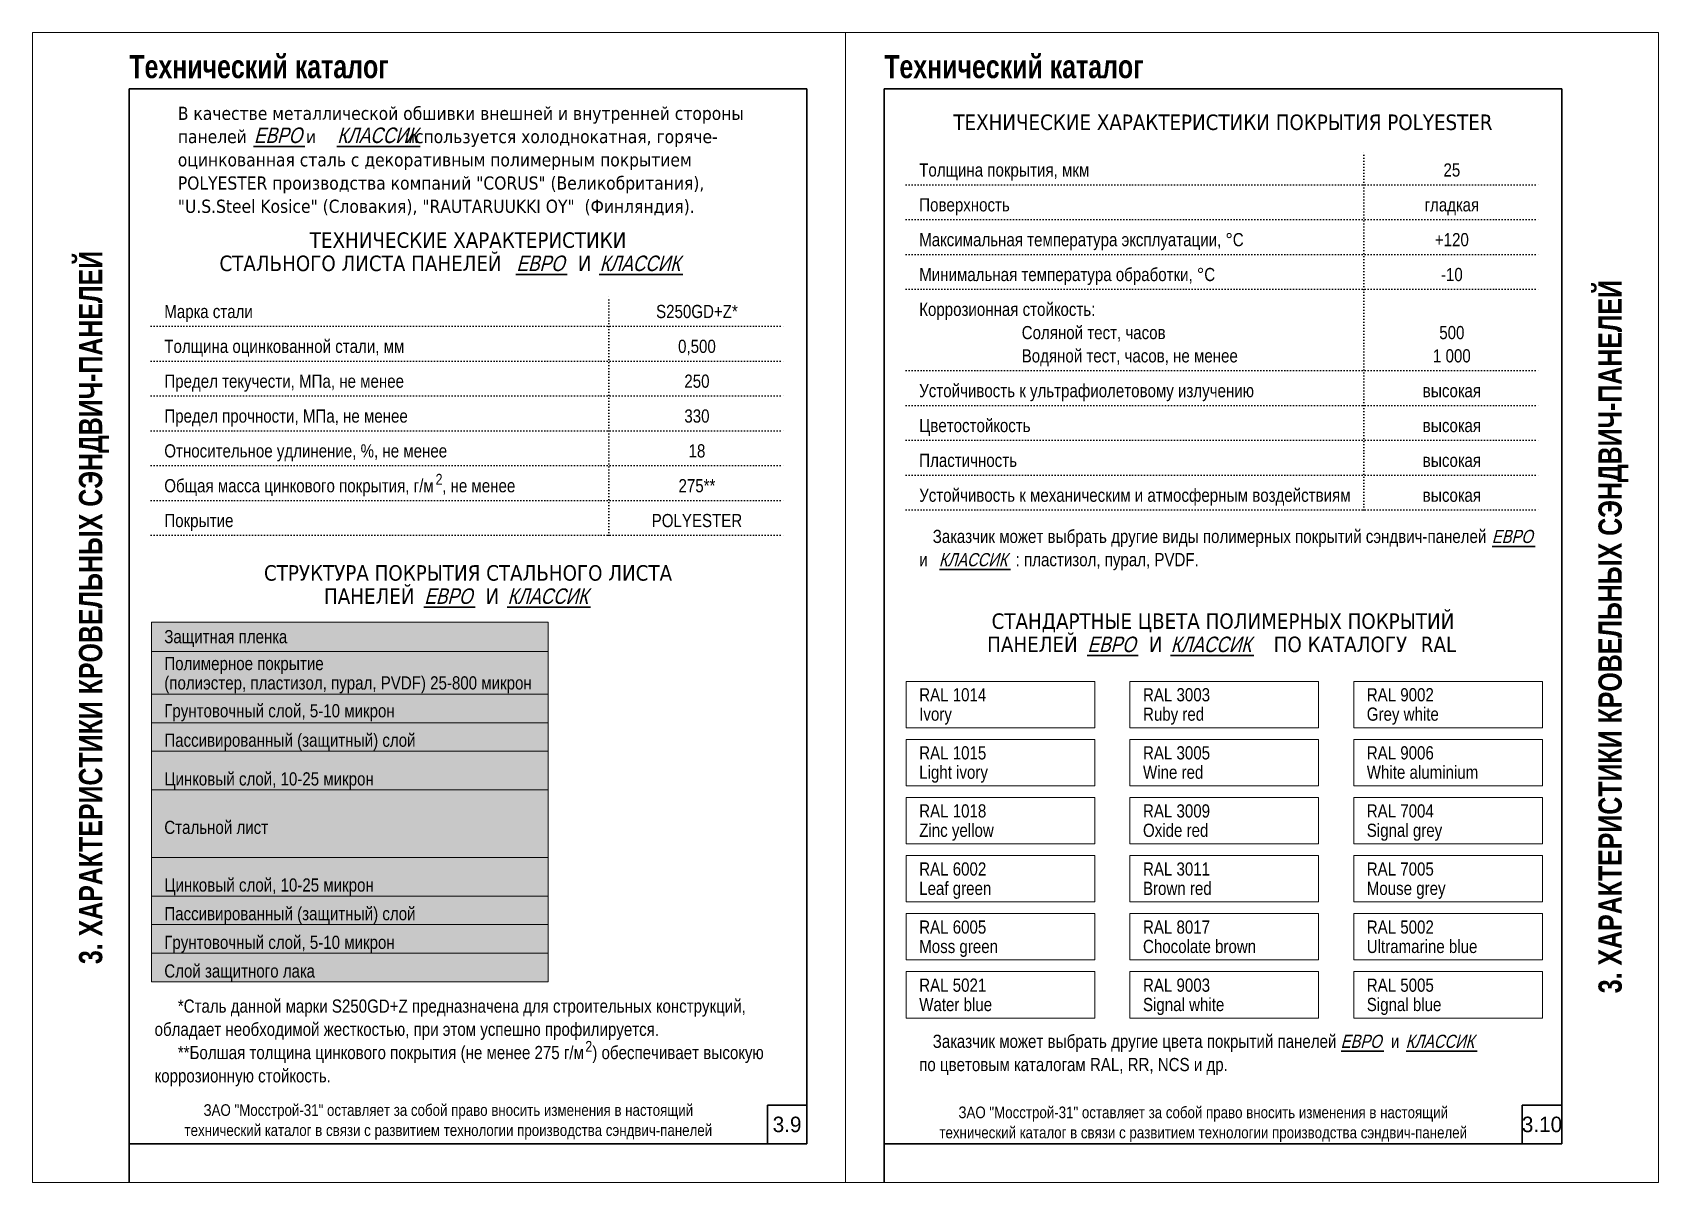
# Model space of a CAD drawing. Extents: x 5821 to 16321, y -13531 to 5774.
# Drawn here: x 14221 to 16321, y -4621 to -3136 of the extents above; entities that cross this region are included whole.
import ezdxf
from ezdxf.enums import TextEntityAlignment as Align

# ---------------------------------------------------------------- set-up
doc = ezdxf.new("R2010")
doc.units = 0
doc.header["$LTSCALE"] = 3
doc.linetypes.add('DOT2', pattern=[0.125, 0, -0.125])
doc.layers.get('0').update_dxf_attribs({"linetype": 'CONTINUOUS', "lineweight": 30})
doc.layers.add('new_fill', color=8, linetype='CONTINUOUS', lineweight=13)
doc.layers.add('RAZMER', color=7, linetype='CONTINUOUS', lineweight=9)
doc.layers.add('Punktir', color=7, linetype='CONTINUOUS')
doc.styles.add('LOGO', font='HATTEN.TTF')
doc.styles.get("Standard").update_dxf_attribs({"font": 'TAHOMA.TTF'})
doc.styles.add('style1', font='ARIALN.TTF')
doc.styles.add('style2', font='impact.TTF')
doc.styles.add('курсив', font='ARIAL.TTF', dxfattribs={"width": 0.8, "oblique": 15})

msp = doc.modelspace()

# ---------------------------------------------------------------- hatches: boundary and pattern name
at = {"layer": 'new_fill'}
h = msp.add_hatch(color=256, dxfattribs=at)
h.set_gradient(color1=(199, 241, 255), rotation=90, one_color=1, tint=1, name='CYLINDER')
h.paths.add_polyline_path([(14887.31, -3898.36), (14375.09, -3898.36), (14375.09, -3935.36), (14887.31, -3935.36)])
h = msp.add_hatch(color=256, dxfattribs=at)
h.set_gradient(color1=(247, 216, 177), rotation=90, tint=1, name='CYLINDER')
h.paths.add_polyline_path([(14887.36, -3990.65), (14375.13, -3990.65), (14375.13, -4027.65), (14887.36, -4027.65)])
h = msp.add_hatch(color=256, dxfattribs=at)
h.set_gradient(color1=(236, 207, 237), rotation=90, tint=1, name='CYLINDER')
h.paths.add_polyline_path([(14887.36, -4027.65), (14375.13, -4027.65), (14375.13, -4064.65), (14887.36, -4064.65)])
h = msp.add_hatch(color=256, dxfattribs=at)
h.set_gradient(color1=(192, 192, 192), rotation=90, one_color=1, tint=1, name='CYLINDER')
h.paths.add_polyline_path([(14887.36, -4064.65), (14375.13, -4064.65), (14375.13, -4114.65), (14887.36, -4114.65)])
h = msp.add_hatch(color=256, dxfattribs=at)
h.set_gradient(color1=(128, 128, 128), rotation=90, tint=1, name='CYLINDER')
h.paths.add_polyline_path([(14887.36, -4114.65), (14375.13, -4114.65), (14375.13, -4201.65), (14887.36, -4201.65)])
h = msp.add_hatch(color=256, dxfattribs=at)
h.set_gradient(color1=(192, 192, 192), rotation=90, one_color=1, tint=1, name='CYLINDER')
h.paths.add_polyline_path([(14887.36, -4201.65), (14375.13, -4201.65), (14375.13, -4251.65), (14887.36, -4251.65)])
h = msp.add_hatch(color=256, dxfattribs=at)
h.set_gradient(color1=(236, 207, 237), rotation=90, tint=1, name='CYLINDER')
h.paths.add_polyline_path([(14887.36, -4251.65), (14375.13, -4251.65), (14375.13, -4288.65), (14887.36, -4288.65)])
h = msp.add_hatch(color=256, dxfattribs=at)
h.set_gradient(color1=(247, 216, 177), rotation=90, tint=1, name='CYLINDER')
h.paths.add_polyline_path([(14887.36, -4288.65), (14375.13, -4288.65), (14375.13, -4325.65), (14887.36, -4325.65)])
h = msp.add_hatch(color=256, dxfattribs=at)
h.set_gradient(color1=(255, 223, 127), rotation=90, one_color=1, tint=1, name='CYLINDER')
h.paths.add_polyline_path([(14887.36, -4325.65), (14375.13, -4325.65), (14375.13, -4362.65), (14887.36, -4362.65)])
at = {"layer": 'RAZMER'}
h = msp.add_hatch(color=256, dxfattribs=at)
h.set_gradient(color1=(51, 127, 153), one_color=1, tint=1, name='CYLINDER')
h.paths.add_polyline_path([(14887.31, -3935.36), (14375.13, -3935.36), (14375.13, -3990.65), (14887.31, -3990.65)])

# ---------------------------------------------------------------- linework, layer by layer
at = {"color": 1}
for p, q in [((14346.09, -3209.09), (15221.09, -3209.09)), ((14346.09, -3209.09), (14346.09, -4621.24)), ((15221.09, -3209.09), (15221.09, -4571.24)), ((16196.09, -3209.09), (15321.09, -3209.09)), ((15321.09, -3209.09), (15321.09, -4621.24)), ((16196.09, -3209.09), (16196.09, -4571.24)), ((14506.54, -3283.25), (14572.67, -3283.25)), ((14614.15, -3283.25), (14721.81, -3283.25)), ((14845.52, -3448.62), (14911.64, -3448.62)), ((14953.12, -3448.62), (15060.79, -3448.62)), ((16106.45, -3799.79), (16161.67, -3799.79)), ((15392.37, -3829.79), (15484.15, -3829.79)), ((14726.51, -3878.39), (14792.64, -3878.39)), ((14834.12, -3878.39), (14941.79, -3878.39)), ((15583.06, -3940.67), (15649.19, -3940.67)), ((15690.67, -3940.67), (15798.33, -3940.67)), ((15911.19, -4451.78), (15966.41, -4451.78)), ((15995.24, -4451.78), (16087.02, -4451.78)), ((15170.18, -4521.24), (15221.09, -4521.24)), ((15170.18, -4521.24), (15170.18, -4571.24)), ((16145.18, -4521.24), (16196.09, -4521.24)), ((16145.18, -4521.24), (16145.18, -4571.24)), ((14346.09, -4571.24), (15221.09, -4571.24)), ((16196.09, -4571.24), (15321.09, -4571.24))]:
    msp.add_line(p, q, dxfattribs=at)
at = {"layer": 'new_fill', "color": 7, "lineweight": 0}
for p, q in [((15271.09, -3136.24), (14221.09, -3136.24)), ((14221.09, -3136.24), (14221.09, -4621.24)), ((14221.09, -4621.24), (15271.09, -4621.24)), ((15271.09, -4621.24), (14221.09, -4621.24)), ((14221.09, -4621.24), (15271.09, -4621.24)), ((15271.09, -4621.24), (14221.09, -4621.24))]:
    msp.add_line(p, q, dxfattribs=at)
at = {"layer": 'Punktir', "linetype": 'DOT2', "ltscale": 10}
for p, q in [((15940.64, -3752.79), (15940.64, -3287.79)), ((15349.37, -3332.79), (16167.82, -3332.79)), ((15349.37, -3377.79), (16167.82, -3377.79)), ((15349.37, -3422.79), (16167.82, -3422.79)), ((14965.64, -3785.54), (14965.64, -3475.54)), ((15349.37, -3467.79), (16167.82, -3467.79)), ((14374.37, -3515.54), (15192.82, -3515.54)), ((14374.37, -3560.54), (15192.82, -3560.54)), ((15349.37, -3572.79), (16167.82, -3572.79)), ((14374.37, -3605.54), (15192.82, -3605.54)), ((15349.37, -3617.79), (16167.82, -3617.79)), ((14374.37, -3650.54), (15192.82, -3650.54)), ((15349.37, -3662.79), (16167.82, -3662.79)), ((14374.37, -3695.54), (15192.82, -3695.54)), ((15349.37, -3707.79), (16167.82, -3707.79)), ((14374.37, -3740.54), (15192.82, -3740.54)), ((15349.37, -3752.79), (16167.82, -3752.79)), ((14374.37, -3785.54), (15192.82, -3785.54))]:
    msp.add_line(p, q, dxfattribs=at)
at = {"layer": 'RAZMER'}
for p, q in [((14221.09, -3136.24), (14221.09, -4621.24)), ((14221.09, -3136.24), (14221.09, -4621.24)), ((14221.09, -3136.24), (14221.09, -4621.24)), ((14221.09, -3136.24), (14221.09, -4621.24)), ((14221.09, -3136.24), (14221.09, -4621.24)), ((14221.09, -3136.24), (14221.09, -4621.24)), ((14221.09, -3136.24), (14221.09, -4621.24)), ((14221.09, -3136.24), (14221.09, -4621.24)), ((14221.09, -3136.24), (14221.09, -4621.24)), ((14221.09, -3136.24), (14221.09, -4621.24)), ((14221.09, -3136.24), (14221.09, -4621.24)), ((14221.09, -3136.24), (14221.09, -4621.24)), ((14221.09, -3136.24), (14221.09, -4621.24)), ((14221.09, -3136.24), (14221.09, -4621.24)), ((14221.09, -3136.24), (14221.09, -4621.24)), ((14221.09, -3136.24), (14221.09, -4621.24)), ((14221.09, -3136.24), (14221.09, -4621.24)), ((14221.09, -3136.24), (14221.09, -4621.24)), ((14221.09, -3136.24), (14221.09, -4621.24)), ((14221.09, -3136.24), (14221.09, -4621.24)), ((14221.09, -3136.24), (14221.09, -4621.24)), ((14221.09, -3136.24), (14221.09, -4621.24)), ((14221.09, -3136.24), (14221.09, -4621.24)), ((14221.09, -3136.24), (14221.09, -4621.24)), ((14221.09, -3136.24), (14221.09, -4621.24)), ((14221.09, -3136.24), (14221.09, -4621.24)), ((14221.09, -3136.24), (14221.09, -4621.24)), ((14221.09, -3136.24), (14221.09, -4621.24)), ((14221.09, -3136.24), (14221.09, -4621.24)), ((14221.09, -3136.24), (14221.09, -4621.24)), ((14221.09, -3136.24), (14221.09, -4621.24)), ((14221.09, -3136.24), (14221.09, -4621.24)), ((14221.09, -3136.24), (14221.09, -4621.24)), ((14221.09, -3136.24), (14221.09, -4621.24)), ((14221.09, -3136.24), (14221.09, -4621.24)), ((14221.09, -3136.24), (14221.09, -4621.24)), ((14221.09, -3136.24), (14221.09, -4621.24)), ((14221.09, -3136.24), (14221.09, -4621.24)), ((14221.09, -3136.24), (14221.09, -4621.24)), ((14221.09, -3136.24), (14221.09, -4621.24)), ((14221.09, -3136.24), (14221.09, -4621.24)), ((14221.09, -3136.24), (14221.09, -4621.24)), ((14221.09, -3136.24), (14221.09, -4621.24)), ((14221.09, -3136.24), (14221.09, -4621.24)), ((14221.09, -3136.24), (14221.09, -4621.24)), ((14221.09, -3136.24), (14221.09, -4621.24)), ((14221.09, -3136.24), (14221.09, -4621.24)), ((14221.09, -3136.24), (14221.09, -4621.24)), ((14221.09, -3136.24), (14221.09, -4621.24)), ((14221.09, -3136.24), (14221.09, -4621.24)), ((14221.09, -3136.24), (14221.09, -4621.24)), ((14221.09, -3136.24), (14221.09, -4621.24)), ((14221.09, -3136.24), (14221.09, -4621.24)), ((14221.09, -3136.24), (14221.09, -4621.24)), ((14221.09, -3136.24), (14221.09, -4621.24)), ((14221.09, -3136.24), (14221.09, -4621.24)), ((14221.09, -3136.24), (14221.09, -4621.24)), ((14221.09, -3136.24), (14221.09, -4621.24)), ((14221.09, -3136.24), (14221.09, -4621.24)), ((14221.09, -3136.24), (14221.09, -4621.24)), ((14221.09, -3136.24), (14221.09, -4621.24)), ((14221.09, -3136.24), (14221.09, -4621.24)), ((14221.09, -3136.24), (14221.09, -4621.24)), ((14221.09, -3136.24), (14221.09, -4621.24)), ((14221.09, -3136.24), (14221.09, -4621.24)), ((14221.09, -3136.24), (14221.09, -4621.24)), ((14221.09, -3136.24), (14221.09, -4621.24)), ((14221.09, -3136.24), (14221.09, -4621.24)), ((14221.09, -3136.24), (14221.09, -4621.24)), ((14221.09, -3136.24), (14221.09, -4621.24)), ((14221.09, -3136.24), (14221.09, -4621.24)), ((14221.09, -3136.24), (14221.09, -4621.24)), ((14221.09, -3136.24), (14221.09, -4621.24)), ((14221.09, -3136.24), (14221.09, -4621.24)), ((14221.09, -3136.24), (14221.09, -4621.24)), ((14221.09, -3136.24), (14221.09, -4621.24)), ((14221.09, -3136.24), (14221.09, -4621.24)), ((14221.09, -3136.24), (14221.09, -4621.24)), ((14221.09, -3136.24), (14221.09, -4621.24)), ((14221.09, -3136.24), (14221.09, -4621.24)), ((14221.09, -3136.24), (14221.09, -4621.24)), ((14221.09, -3136.24), (14221.09, -4621.24)), ((14221.09, -3136.24), (14221.09, -4621.24)), ((14221.09, -3136.24), (14221.09, -4621.24)), ((15271.09, -3136.24), (15271.09, -4621.24)), ((15271.09, -3136.24), (15271.09, -4621.24)), ((15271.09, -3136.24), (15271.09, -4621.24)), ((15271.09, -3136.24), (15271.09, -4621.24)), ((15271.09, -3136.24), (15271.09, -4621.24)), ((15271.09, -3136.24), (15271.09, -4621.24)), ((15271.09, -3136.24), (15271.09, -4621.24)), ((15271.09, -3136.24), (15271.09, -4621.24)), ((15271.09, -3136.24), (15271.09, -4621.24)), ((15271.09, -3136.24), (15271.09, -4621.24)), ((15271.09, -3136.24), (15271.09, -4621.24)), ((15271.09, -3136.24), (15271.09, -4621.24)), ((15271.09, -3136.24), (15271.09, -4621.24)), ((15271.09, -3136.24), (15271.09, -4621.24)), ((15271.09, -3136.24), (15271.09, -4621.24)), ((15271.09, -3136.24), (15271.09, -4621.24)), ((15271.09, -3136.24), (15271.09, -4621.24)), ((15271.09, -3136.24), (15271.09, -4621.24)), ((15271.09, -3136.24), (15271.09, -4621.24)), ((15271.09, -3136.24), (15271.09, -4621.24)), ((15271.09, -3136.24), (15271.09, -4621.24)), ((15271.09, -3136.24), (15271.09, -4621.24)), ((15271.09, -3136.24), (15271.09, -4621.24)), ((15271.09, -3136.24), (15271.09, -4621.24)), ((15271.09, -3136.24), (15271.09, -4621.24)), ((15271.09, -3136.24), (15271.09, -4621.24)), ((15271.09, -3136.24), (15271.09, -4621.24)), ((15271.09, -3136.24), (15271.09, -4621.24)), ((15271.09, -3136.24), (15271.09, -4621.24)), ((15271.09, -3136.24), (15271.09, -4621.24)), ((15271.09, -3136.24), (15271.09, -4621.24)), ((15271.09, -3136.24), (15271.09, -4621.24)), ((15271.09, -3136.24), (15271.09, -4621.24)), ((15271.09, -3136.24), (15271.09, -4621.24)), ((15271.09, -3136.24), (15271.09, -4621.24)), ((15271.09, -3136.24), (15271.09, -4621.24)), ((15271.09, -3136.24), (15271.09, -4621.24)), ((15271.09, -3136.24), (15271.09, -4621.24)), ((15271.09, -3136.24), (15271.09, -4621.24)), ((15271.09, -3136.24), (15271.09, -4621.24)), ((15271.09, -3136.24), (15271.09, -4621.24)), ((15271.09, -3136.24), (15271.09, -4621.24)), ((15271.09, -3136.24), (15271.09, -4621.24)), ((15271.09, -3136.24), (15271.09, -4621.24)), ((15271.09, -3136.24), (15271.09, -4621.24)), ((15271.09, -3136.24), (15271.09, -4621.24)), ((15271.09, -3136.24), (15271.09, -4621.24)), ((15271.09, -3136.24), (15271.09, -4621.24)), ((15271.09, -3136.24), (15271.09, -4621.24)), ((15271.09, -3136.24), (15271.09, -4621.24)), ((15271.09, -3136.24), (15271.09, -4621.24)), ((15271.09, -3136.24), (15271.09, -4621.24)), ((15271.09, -3136.24), (15271.09, -4621.24)), ((15271.09, -3136.24), (15271.09, -4621.24)), ((15271.09, -3136.24), (15271.09, -4621.24)), ((15271.09, -3136.24), (15271.09, -4621.24)), ((15271.09, -3136.24), (15271.09, -4621.24)), ((15271.09, -3136.24), (15271.09, -4621.24)), ((15271.09, -3136.24), (15271.09, -4621.24)), ((15271.09, -3136.24), (15271.09, -4621.24)), ((15271.09, -3136.24), (15271.09, -4621.24)), ((15271.09, -3136.24), (15271.09, -4621.24)), ((15271.09, -3136.24), (15271.09, -4621.24)), ((15271.09, -3136.24), (15271.09, -4621.24)), ((15271.09, -4621.24), (15271.09, -3136.24))]:
    msp.add_line(p, q, dxfattribs=at)
for points in [[(15271.09, -3136.24), (14221.09, -3136.24), (14221.09, -4621.24), (15271.09, -4621.24)], [(15271.09, -3136.24), (16321.09, -3136.24), (16321.09, -4621.24), (15271.09, -4621.24)], [(14374.66, -3897.89), (14887.22, -3897.89), (14887.22, -3935.76), (14374.66, -3935.76)], [(14374.66, -3935.76), (14887.22, -3935.76), (14887.22, -3990.7), (14374.66, -3990.7)], [(15349.46, -3974.11), (15593, -3974.11), (15593, -4034.11), (15349.46, -4034.11)], [(15638.39, -3974.11), (15881.93, -3974.11), (15881.93, -4034.11), (15638.39, -4034.11)], [(15927.68, -3974.11), (16171.22, -3974.11), (16171.22, -4034.11), (15927.68, -4034.11)], [(14374.66, -3990.7), (14887.22, -3990.7), (14887.22, -4027.58), (14374.66, -4027.58)], [(14374.66, -4027.58), (14887.22, -4027.58), (14887.22, -4064.45), (14374.66, -4064.45)], [(15349.46, -4049.06), (15593, -4049.06), (15593, -4109.06), (15349.46, -4109.06)], [(15638.39, -4049.06), (15881.93, -4049.06), (15881.93, -4109.06), (15638.39, -4109.06)], [(15927.68, -4049.06), (16171.22, -4049.06), (16171.22, -4109.06), (15927.68, -4109.06)], [(14374.66, -4064.45), (14887.22, -4064.45), (14887.22, -4114.32), (14374.66, -4114.32)], [(14374.66, -4114.32), (14887.22, -4114.32), (14887.22, -4201.45), (14374.66, -4201.45)], [(15349.46, -4124.01), (15593, -4124.01), (15593, -4184.01), (15349.46, -4184.01)], [(15638.39, -4124.01), (15881.93, -4124.01), (15881.93, -4184.01), (15638.39, -4184.01)], [(15927.68, -4124.01), (16171.22, -4124.01), (16171.22, -4184.01), (15927.68, -4184.01)], [(15349.46, -4198.97), (15593, -4198.97), (15593, -4258.97), (15349.46, -4258.97)], [(15638.39, -4198.97), (15881.93, -4198.97), (15881.93, -4258.97), (15638.39, -4258.97)], [(15927.68, -4198.97), (16171.22, -4198.97), (16171.22, -4258.97), (15927.68, -4258.97)], [(14374.66, -4201.45), (14887.22, -4201.45), (14887.22, -4251.32), (14374.66, -4251.32)], [(14374.66, -4251.32), (14887.22, -4251.32), (14887.22, -4288.19), (14374.66, -4288.19)], [(15349.46, -4273.92), (15593, -4273.92), (15593, -4333.92), (15349.46, -4333.92)], [(15638.39, -4273.92), (15881.93, -4273.92), (15881.93, -4333.92), (15638.39, -4333.92)], [(15927.68, -4273.92), (16171.22, -4273.92), (16171.22, -4333.92), (15927.68, -4333.92)], [(14374.66, -4288.19), (14887.22, -4288.19), (14887.22, -4325.06), (14374.66, -4325.06)], [(14374.66, -4325.06), (14887.22, -4325.06), (14887.22, -4361.94), (14374.66, -4361.94)], [(15349.46, -4348.87), (15593, -4348.87), (15593, -4408.87), (15349.46, -4408.87)], [(15638.39, -4348.87), (15881.93, -4348.87), (15881.93, -4408.87), (15638.39, -4408.87)], [(15927.68, -4348.87), (16171.22, -4348.87), (16171.22, -4408.87), (15927.68, -4408.87)]]:
    msp.add_lwpolyline(points, close=True, dxfattribs=at)

# ---------------------------------------------------------------- texts
at = {"color": 1}
for s, p in [('В качестве металлической обшивки внешней и внутренней стороны ', (14408.77, -3249.09)), ('панелей            и                  используется холоднокатная, горяче-', (14408.77, -3279.09)), ('оцинкованная сталь с декоративным полимерным покрытием ', (14408.77, -3309.09)), ('POLYESTER производства компаний "СORUS" (Великобритания), ', (14408.77, -3339.09)), ('"U.S.Steel Kosice" (Словакия), "RAUTARUUKKI OY"  (Финляндия).', (14408.77, -3369.09))]:
    msp.add_text(s, height=17, dxfattribs=at).set_placement(p)
for s, p in [('ТЕХНИЧЕСКИЕ ХАРАКТЕРИСТИКИ ПОКРЫТИЯ POLYESTER', (15758.59, -3252.09)), ('ТЕХНИЧЕСКИЕ ХАРАКТЕРИСТИКИ', (14783.59, -3404.3)), ('СТАЛЬНОГО ЛИСТА ПАНЕЛЕЙ', (14644.72, -3434.3)), ('И', (14934.09, -3434.3)), ('СТРУКТУРА ПОКРЫТИЯ СТАЛЬНОГО ЛИСТА', (14783.59, -3834.07)), ('ПАНЕЛЕЙ', (14655.96, -3864.07)), ('И', (14815.08, -3864.07)), ('СТАНДАРТНЫЕ ЦВЕТА ПОЛИМЕРНЫХ ПОКРЫТИЙ', (15758.59, -3896.35)), ('ПАНЕЛЕЙ', (15512.51, -3926.35)), ('И', (15671.63, -3926.35)), ('ПО КАТАЛОГУ', (15910.29, -3926.35))]:
    msp.add_text(s, height=20).set_placement(p, align=Align.MIDDLE_CENTER)
at = {"color": 1, "style": 'курсив', "oblique": 15, "width": 0.8}
for s, p in [('ЕВРО', (14507.08, -3268.93)), ('КЛАССИК', (14614.68, -3268.93)), ('ЕВРО', (14846.06, -3434.3)), ('КЛАССИК', (14953.66, -3434.3)), ('ЕВРО', (14727.05, -3864.07)), ('КЛАССИК', (14834.66, -3864.07)), ('ЕВРО', (15583.6, -3926.35)), ('КЛАССИК', (15691.21, -3926.35))]:
    msp.add_text(s, height=20, dxfattribs=at).set_placement(p, align=Align.MIDDLE_LEFT)
at = {"style": 'style1'}
for s, height, p in [('Толщина покрытия, мкм', 17, (15366.29, -3322.22)), ('Поверхность', 17, (15366.29, -3367.22)), ('Максимальная температура эксплуатации, %%dC', 17, (15366.29, -3412.22)), ('Минимальная температура обработки, %%dC', 17, (15366.29, -3457.22)), ('Коррозионная стойкость:', 17, (15366.29, -3502.22)), ('Марка стали', 17, (14391.29, -3504.97)), ('Соляной тест, часов', 17, (15498.67, -3532.22)), ('Толщина оцинкованной стали, мм', 17, (14391.29, -3549.97)), ('Водяной тест, часов, не менее', 17, (15498.67, -3562.22)), ('Предел текучести, МПа, не менее', 17, (14391.29, -3594.97)), ('Устойчивость к ультрафиолетовому излучению', 17, (15366.29, -3607.22)), ('Предел прочности, МПа, не менее', 17, (14391.29, -3639.97)), ('Цветостойкость', 17, (15366.29, -3652.22)), ('Относительное удлинение, %, не менее', 17, (14391.29, -3684.97)), ('Пластичность', 17, (15366.29, -3697.22)), ('Общая масса цинкового покрытия, г/м  , не менее', 17, (14391.29, -3729.97)), ('2', 14, (14741.71, -3720.17)), ('Устойчивость к механическим и атмосферным воздействиям', 17, (15366.29, -3742.22)), ('Покрытие', 17, (14391.29, -3774.97)), ('Заказчик может выбрать другие виды полимерных покрытий сэндвич-панелей', 17, (15383.77, -3795.44)), ('и                     : пластизол, пурал, PVDF.', 17, (15366.29, -3825.44)), ('Защитная пленка', 17, (14391.29, -3924.91)), ('Полимерное покрытие', 17, (14391.29, -3959.58)), ('(полиэстер, пластизол, пурал, PVDF) 25-800 микрон', 17, (14391.29, -3984.58)), ('RAL 1014', 17, (15366.29, -3999.92)), ('RAL 3003', 17, (15655.31, -3999.92)), ('RAL 9002', 17, (15944.34, -3999.92)), ('Грунтовочный слой, 5-10 микрон', 17, (14391.29, -4020.58)), ('Ivory', 17, (15366.29, -4024.92)), ('Ruby red', 17, (15655.31, -4024.92)), ('Grey white', 17, (15944.34, -4024.92)), ('Пассивированный (защитный) слой', 17, (14391.29, -4058.58)), ('RAL 1015', 17, (15366.29, -4074.92)), ('RAL 3005', 17, (15655.31, -4074.92)), ('RAL 9006', 17, (15944.34, -4074.92)), ('Цинковый слой, 10-25 микрон', 17, (14391.29, -4108.58)), ('Light ivory', 17, (15366.29, -4099.92)), ('Wine red', 17, (15655.31, -4099.92)), ('White aluminium', 17, (15944.34, -4099.92)), ('RAL 1018', 17, (15366.29, -4149.92)), ('RAL 3009', 17, (15655.31, -4149.92)), ('RAL 7004', 17, (15944.34, -4149.92)), ('Zinc yellow', 17, (15366.29, -4174.92)), ('Oxide red', 17, (15655.31, -4174.92)), ('Signal grey', 17, (15944.34, -4174.92)), ('RAL 6002', 17, (15366.29, -4224.92)), ('RAL 3011', 17, (15655.31, -4224.92)), ('RAL 7005', 17, (15944.34, -4224.92)), ('Цинковый слой, 10-25 микрон', 17, (14391.29, -4245.58)), ('Leaf green', 17, (15366.29, -4249.92)), ('Brown red', 17, (15655.31, -4249.92)), ('Mouse grey', 17, (15944.34, -4249.92)), ('Пассивированный (защитный) слой', 17, (14391.29, -4282.6)), ('RAL 6005', 17, (15366.29, -4299.92)), ('RAL 8017', 17, (15655.31, -4299.92)), ('RAL 5002', 17, (15944.34, -4299.92)), ('Грунтовочный слой, 5-10 микрон', 17, (14391.29, -4319.61)), ('Moss green', 17, (15366.29, -4324.92)), ('Chocolate brown', 17, (15655.31, -4324.92)), ('Ultramarine blue', 17, (15944.34, -4324.92)), ('Слой защитного лака', 17, (14391.29, -4356.61)), ('RAL 5021', 17, (15366.29, -4374.92)), ('RAL 9003', 17, (15655.31, -4374.92)), ('RAL 5005', 17, (15944.34, -4374.92)), ('*Сталь данной марки S250GD+Z предназначена для строительных конструкций,', 17, (14408.77, -4401.96)), ('Water blue', 17, (15366.29, -4399.92)), ('Signal white', 17, (15655.31, -4399.92)), ('Signal blue', 17, (15944.34, -4399.92)), ('обладает необходимой жесткостью, при этом успешно профилируется.', 17, (14378.77, -4431.96)), ('Заказчик может выбрать другие цвета покрытий панелей             и', 17, (15383.77, -4447.42)), ('**Болшая толщина цинкового покрытия (не менее 275 г/м  ) обеспечивает высокую', 17, (14408.77, -4461.96)), ('2', 14, (14935.03, -4452.51)), ('по цветовым каталогам RAL, RR, NCS и др.', 17, (15366.29, -4477.42)), ('коррозионную стойкость.', 17, (14378.77, -4491.96))]:
    msp.add_text(s, height=height, dxfattribs=at).set_placement(p)
for s, height, p in [('25', 17, (16054.23, -3322.22)), ('гладкая', 17, (16054.23, -3367.22)), ('+120', 17, (16054.23, -3412.22)), ('-10', 17, (16054.23, -3457.22)), ('S250GD+Z*', 17, (15079.23, -3504.97)), ('500', 17, (16054.23, -3532.22)), ('0,500', 17, (15079.23, -3549.97)), ('1 000', 17, (16054.23, -3562.22)), ('250', 17, (15079.23, -3594.97)), ('высокая', 17, (16054.23, -3607.22)), ('330', 17, (15079.23, -3639.97)), ('высокая', 17, (16054.23, -3652.22)), ('18', 17, (15079.23, -3684.97)), ('высокая', 17, (16054.23, -3697.22)), ('275**', 17, (15079.23, -3729.97)), ('высокая', 17, (16054.23, -3742.22)), ('POLYESTER', 17, (15079.23, -3774.97)), ('ЗАО "Мосстрой-31" оставляет за собой право вносить изменения в настоящий', 15, (14758.14, -4535.24)), ('ЗАО "Мосстрой-31" оставляет за собой право вносить изменения в настоящий', 15, (15733.14, -4538.24)), ('технический каталог в связи с развитием технологии производства сэндвич-панелей', 15, (14758.14, -4561.24)), ('технический каталог в связи с развитием технологии производства сэндвич-панелей', 15, (15733.14, -4564.24))]:
    msp.add_text(s, height=height, dxfattribs=at).set_placement(p, align=Align.CENTER)
at = {"color": 1, "style": 'курсив', "oblique": 15, "width": 0.8}
for s, p in [('ЕВРО', (16105.86, -3795.47)), ('КЛАССИК', (15391.78, -3825.47)), ('ЕВРО', (15910.6, -4447.45)), ('КЛАССИК', (15994.65, -4447.45))]:
    msp.add_text(s, height=17, dxfattribs=at).set_placement(p)
at = {"color": 1}
msp.add_text('RAL', height=20, dxfattribs=at).set_placement((16036.98, -3926.35), align=Align.MIDDLE_CENTER)
at = {"style": 'style1'}
msp.add_text('Стальной лист', height=17, dxfattribs=at).set_placement((14391.29, -4162.65), align=Align.MIDDLE_LEFT)
at = {"layer": 'new_fill', "style": 'style2'}
for p in [(14346.09, -3195.19), (15321.1, -3195.19)]:
    msp.add_text('Технический каталог', height=30, dxfattribs=at).set_placement(p)
msp.add_text('3. ХАРАКТЕРИСТИКИ КРОВЕЛЬНЫХ СЭНДВИЧ-ПАНЕЛЕЙ', height=30, rotation=90, dxfattribs=at).set_placement((14311.09, -3878.74), align=Align.CENTER)
msp.add_text('3. ХАРАКТЕРИСТИКИ КРОВЕЛЬНЫХ СЭНДВИЧ-ПАНЕЛЕЙ', height=30, rotation=90, dxfattribs=at).set_placement((16258.59, -3916.36), align=Align.MIDDLE_CENTER)
at = {"layer": 'new_fill', "style": 'LOGO'}
for s, p in [('3.9', (15195.64, -4546.24)), ('3.10', (16170.64, -4546.24))]:
    msp.add_text(s, height=20, dxfattribs=at).set_placement(p, align=Align.MIDDLE_CENTER)

doc.saveas('drawing.dxf')
